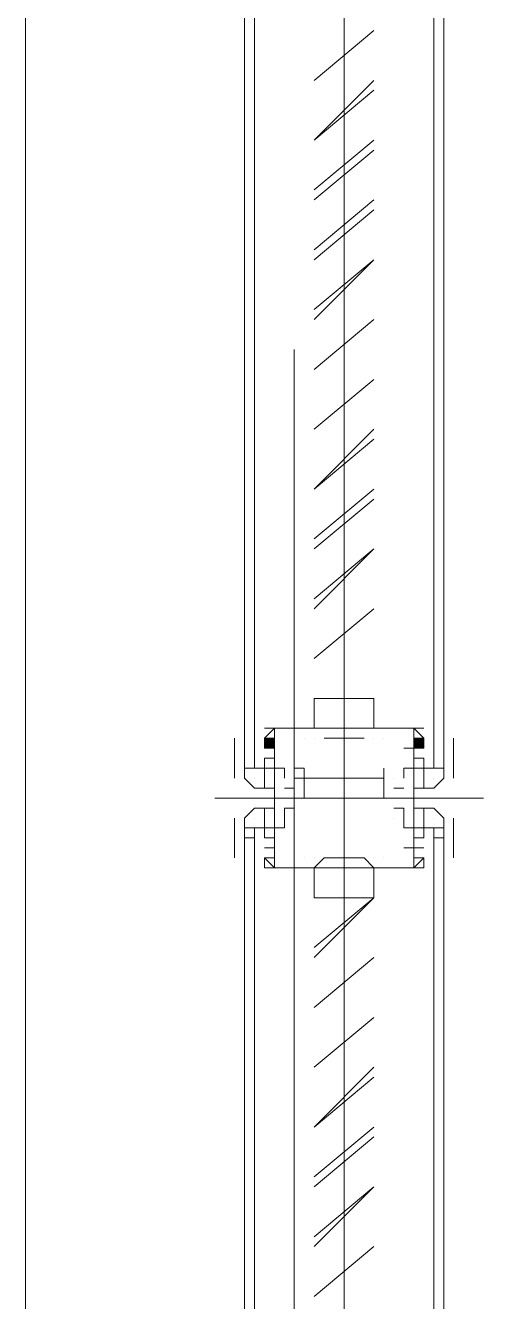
# Model space of a CAD drawing. Header units: millimetres. Extents: x 182 to 575, y -105 to 95.
# Drawn here: x 293.204 to 293.423, y 72.49 to 73.099 of the extents above; entities that cross this region are included whole.
import ezdxf

# ---------------------------------------------------------------- set-up
doc = ezdxf.new("R2010")
doc.units = ezdxf.units.MM
doc.header["$MEASUREMENT"] = 0
doc.layers.add('PDF_Geometry', color=7, linetype='Continuous')
doc.layers.add('PDF_Solid Fills', color=7, linetype='Continuous')

msp = doc.modelspace()

# ---------------------------------------------------------------- hatches: boundary and pattern name
at = {"layer": 'PDF_Solid Fills', "true_color": 0xdddddd, "transparency": 33554559}
for points in [[(293.3183, 72.75386), (293.32306, 72.75386), (293.32306, 72.75863), (293.3183, 72.75863)], [(293.38973, 72.75386), (293.39449, 72.75386), (293.39449, 72.75863), (293.38973, 72.75863)]]:
    msp.add_hatch(color=254, dxfattribs=at).paths.add_polyline_path(points)
h = msp.add_hatch(color=254, dxfattribs=at)
h.paths.add_polyline_path([(293.32306, 72.75386), (293.32306, 72.75863), (293.32306, 72.75386)], flags=0)
h.paths.add_polyline_path([(293.32306, 72.75386), (293.32306, 72.75863), (293.32306, 72.75386)], flags=0)
h.paths.add_polyline_path([(293.32306, 72.75386), (293.32306, 72.75863), (293.32306, 72.75386)], flags=0)
h = msp.add_hatch(color=254, dxfattribs=at)
h.paths.add_polyline_path([(293.38973, 72.75386), (293.38973, 72.75386), (293.38973, 72.75386)], flags=0)
h.paths.add_polyline_path([(293.38973, 72.75386), (293.38973, 72.75386), (293.38973, 72.75386)], flags=0)
h.paths.add_polyline_path([(293.38973, 72.75386), (293.38973, 72.75863), (293.38973, 72.75386)], flags=0)
h.paths.add_polyline_path([(293.38973, 72.75386), (293.38973, 72.75386), (293.38973, 72.75386)], flags=0)
h.paths.add_polyline_path([(293.38973, 72.75386), (293.38973, 72.75386), (293.38973, 72.75386)], flags=0)

# ---------------------------------------------------------------- linework, layer by layer
at = {"layer": 'PDF_Geometry', "lineweight": 13}
for points in [[(293.20401, 73.35862), (293.20401, 69.70625)], [(293.33258, 71.94434), (293.33258, 72.94434)], [(293.35639, 72.65863), (293.35639, 72.77767)], [(293.29449, 72.73005), (293.42306, 72.73005)]]:
    msp.add_lwpolyline(points, dxfattribs=at)
for points in [[(293.30877, 73.32529), (293.31354, 73.32529), (293.31354, 72.74434), (293.30877, 72.74434)], [(293.40401, 73.32529), (293.39925, 73.32529), (293.39925, 72.74434), (293.40401, 72.74434)], [(293.30877, 72.12529), (293.31354, 72.12529), (293.31354, 72.71101), (293.30877, 72.71101)], [(293.40401, 72.12529), (293.39925, 72.12529), (293.39925, 72.71101), (293.40401, 72.71101)]]:
    msp.add_lwpolyline(points, close=True, dxfattribs=at)
at = {"layer": 'PDF_Geometry', "lineweight": 20}
for points in [[(293.35639, 73.29672), (293.35639, 70.93005)], [(293.37068, 73.07291), (293.34211, 73.04434), (293.37068, 73.06815)], [(293.34211, 73.02053), (293.37068, 73.04434)], [(293.34211, 73.01577), (293.37068, 73.03958)], [(293.34211, 72.99196), (293.37068, 73.01577)], [(293.34211, 72.9872), (293.37068, 73.01101)], [(293.34211, 72.95863), (293.37068, 72.9872), (293.34211, 72.96339)], [(293.37068, 72.90624), (293.34211, 72.87767), (293.37068, 72.90148)], [(293.34211, 72.85386), (293.37068, 72.87767)], [(293.34211, 72.8491), (293.37068, 72.87291)], [(293.34211, 72.82053), (293.37068, 72.8491), (293.34211, 72.82529)], [(293.34211, 72.76339), (293.34211, 72.76339)], [(293.37068, 72.76339), (293.37068, 72.76339)], [(293.31354, 72.75863), (293.31354, 72.75863)], [(293.32306, 72.75863), (293.32306, 72.7491), (293.32306, 72.75386), (293.32306, 72.75863), (293.3183, 72.75863)], [(293.32306, 72.75386), (293.3183, 72.75386)], [(293.38973, 72.75863), (293.38973, 72.7491), (293.38973, 72.75386), (293.38496, 72.75386), (293.38973, 72.75386), (293.38973, 72.75863), (293.39449, 72.75863)], [(293.38973, 72.75386), (293.39449, 72.75386)], [(293.3183, 72.74434), (293.3183, 72.74434)], [(293.3183, 72.70624), (293.32306, 72.70624), (293.3183, 72.70624)], [(293.3183, 72.70624), (293.3183, 72.70624)], [(293.32306, 72.70624), (293.32306, 72.70624)], [(293.39449, 72.70624), (293.38973, 72.70624), (293.39449, 72.70624)], [(293.38973, 72.70624), (293.38973, 72.70624)], [(293.39449, 72.70624), (293.39449, 72.70624)], [(293.31354, 72.70148), (293.31354, 72.70148)], [(293.34211, 72.69672), (293.34211, 72.69672)], [(293.34211, 72.65386), (293.37068, 72.68244), (293.34211, 72.65863)], [(293.37068, 72.60148), (293.34211, 72.57291), (293.37068, 72.59672)], [(293.34211, 72.5491), (293.37068, 72.57291)], [(293.34211, 72.54434), (293.37068, 72.56815)], [(293.34211, 72.51577), (293.37068, 72.54434), (293.34211, 72.52053)]]:
    msp.add_lwpolyline(points, dxfattribs=at)
for points in [[(293.37068, 73.09672), (293.34211, 73.07291)], [(293.37068, 72.95863), (293.34211, 72.93481)], [(293.37068, 72.93005), (293.34211, 72.90624)], [(293.37068, 72.82053), (293.34211, 72.79672)], [(293.37068, 72.76339), (293.37068, 72.77767), (293.34211, 72.77767), (293.34211, 72.76339)], [(293.3183, 72.75386), (293.3183, 72.75863), (293.3183, 72.75386), (293.3183, 72.75863), (293.3183, 72.75386), (293.3183, 72.75863)], [(293.32306, 72.75386), (293.32306, 72.75863), (293.32306, 72.75386), (293.32306, 72.75863)], [(293.38973, 72.75386), (293.38973, 72.75863), (293.38973, 72.75386), (293.38973, 72.75863)], [(293.39449, 72.75386), (293.39449, 72.75863), (293.39449, 72.75386), (293.39449, 72.75863), (293.39449, 72.75386), (293.39449, 72.75863)], [(293.32306, 72.71101), (293.32306, 72.70624), (293.32306, 72.70148)], [(293.38973, 72.71101), (293.38973, 72.70624), (293.38496, 72.70624), (293.38973, 72.70624), (293.38973, 72.70148)], [(293.37068, 72.69672), (293.37068, 72.68244), (293.34211, 72.68244), (293.34211, 72.69672)], [(293.37068, 72.65386), (293.34211, 72.63005)], [(293.37068, 72.62529), (293.34211, 72.60148)], [(293.37068, 72.51577), (293.34211, 72.49196)]]:
    msp.add_lwpolyline(points, close=True, dxfattribs=at)
at = {"layer": 'PDF_Geometry', "color": 8, "lineweight": 13, "true_color": 0x808080}
for points in [[(293.33734, 72.76339), (293.3183, 72.76339), (293.32306, 72.76339), (293.33734, 72.76339), (293.34211, 72.76339), (293.34687, 72.76339), (293.34211, 72.76339), (293.34687, 72.76339), (293.35639, 72.76339), (293.36592, 72.76339)], [(293.32306, 72.75863), (293.32306, 72.76339), (293.32306, 72.75863)], [(293.33734, 72.76339), (293.33734, 72.76339)], [(293.33734, 72.76339), (293.33734, 72.76339)], [(293.33734, 72.76339), (293.33734, 72.76339)], [(293.33734, 72.76339), (293.33734, 72.76339)], [(293.33734, 72.76339), (293.33734, 72.76339)], [(293.34211, 72.76339), (293.34211, 72.76339)], [(293.34211, 72.76339), (293.34211, 72.76339)], [(293.34211, 72.76339), (293.34211, 72.76339)], [(293.36592, 72.75863), (293.35639, 72.75863), (293.35639, 72.76339), (293.35639, 72.75863), (293.35639, 72.76339), (293.35639, 72.75863), (293.34687, 72.75863)], [(293.37544, 72.76339), (293.38973, 72.76339), (293.39449, 72.76339), (293.37068, 72.76339), (293.36592, 72.76339), (293.37068, 72.76339), (293.36592, 72.76339), (293.37068, 72.76339)], [(293.37068, 72.76339), (293.37068, 72.76339)], [(293.37068, 72.76339), (293.37068, 72.76339)], [(293.37068, 72.76339), (293.37068, 72.76339)], [(293.37068, 72.76339), (293.37068, 72.76339)], [(293.37068, 72.76339), (293.37068, 72.76339)], [(293.37544, 72.76339), (293.37544, 72.76339)], [(293.37544, 72.76339), (293.37544, 72.76339)], [(293.37544, 72.76339), (293.37544, 72.76339)], [(293.38973, 72.75863), (293.38973, 72.76339), (293.38973, 72.75863)], [(293.30401, 72.73958), (293.30401, 72.75863)], [(293.30877, 72.75863), (293.30877, 72.74434), (293.31354, 72.74434), (293.31354, 72.75863)], [(293.31354, 72.75863), (293.31354, 72.75863)], [(293.31354, 72.75386), (293.31354, 72.75386)], [(293.32306, 72.75863), (293.32306, 72.75863)], [(293.32306, 72.75386), (293.32306, 72.75386)], [(293.33734, 72.75863), (293.33734, 72.75863)], [(293.34211, 72.75863), (293.34211, 72.75863)], [(293.37068, 72.75863), (293.37068, 72.75863)], [(293.37544, 72.75863), (293.37544, 72.75863)], [(293.39449, 72.75863), (293.39449, 72.75863)], [(293.40401, 72.75863), (293.40401, 72.74434), (293.39925, 72.74434), (293.39925, 72.75863)], [(293.39925, 72.75386), (293.39925, 72.75386)], [(293.40877, 72.73958), (293.40877, 72.75863)], [(293.31354, 72.7491), (293.31354, 72.74434), (293.3183, 72.74434), (293.3183, 72.7491), (293.32306, 72.7491), (293.32306, 72.74434), (293.3183, 72.74434), (293.3183, 72.73482), (293.32306, 72.73482), (293.31354, 72.73482), (293.30877, 72.73958), (293.30877, 72.74434), (293.3183, 72.74434), (293.3183, 72.73482), (293.31354, 72.73482)], [(293.39449, 72.7491), (293.39449, 72.74434), (293.39449, 72.7491), (293.38973, 72.7491), (293.38973, 72.74434), (293.39449, 72.74434), (293.39449, 72.73482), (293.38973, 72.73482), (293.39925, 72.73482), (293.40401, 72.73958), (293.40401, 72.74434), (293.39449, 72.74434), (293.39449, 72.73482), (293.39925, 72.73482)], [(293.31354, 72.73958), (293.31354, 72.73958)], [(293.32782, 72.73482), (293.33258, 72.73482)], [(293.33258, 72.73958), (293.33258, 72.73958)], [(293.3802, 72.73958), (293.3802, 72.73958)], [(293.3802, 72.73958), (293.3802, 72.73958)], [(293.38496, 72.73482), (293.3802, 72.73482)], [(293.39925, 72.73958), (293.39925, 72.73958)], [(293.31354, 72.71101), (293.31354, 72.71577), (293.3183, 72.71577), (293.3183, 72.71101), (293.32306, 72.71101), (293.32306, 72.71577), (293.3183, 72.71577), (293.3183, 72.72529), (293.32306, 72.72529), (293.31354, 72.72529), (293.30877, 72.72053), (293.30877, 72.71577), (293.3183, 72.71577), (293.3183, 72.72529), (293.31354, 72.72529)], [(293.32782, 72.72053), (293.32782, 72.71577), (293.32306, 72.71577), (293.32782, 72.71577), (293.32782, 72.72529), (293.33258, 72.72529)], [(293.38496, 72.72053), (293.38496, 72.71577), (293.38973, 72.71577), (293.38496, 72.71577), (293.38496, 72.72529), (293.3802, 72.72529)], [(293.39449, 72.71101), (293.39449, 72.71577), (293.39449, 72.71101), (293.38973, 72.71101), (293.38973, 72.71577), (293.39449, 72.71577), (293.39449, 72.72529), (293.38973, 72.72529), (293.39925, 72.72529), (293.40401, 72.72053), (293.40401, 72.71577), (293.39449, 72.71577), (293.39449, 72.72529), (293.39925, 72.72529)], [(293.30401, 72.72053), (293.30401, 72.70148)], [(293.31354, 72.72053), (293.31354, 72.72053)], [(293.32782, 72.72053), (293.32782, 72.72053)], [(293.33258, 72.72053), (293.33258, 72.72053)], [(293.3802, 72.72053), (293.3802, 72.72053)], [(293.3802, 72.72053), (293.3802, 72.72053)], [(293.39925, 72.72053), (293.39925, 72.72053)], [(293.40877, 72.72053), (293.40877, 72.70148)], [(293.30877, 72.70148), (293.30877, 72.71577), (293.31354, 72.71577), (293.31354, 72.70148)], [(293.3183, 72.71577), (293.3183, 72.71577)], [(293.40401, 72.70148), (293.40401, 72.71577), (293.39925, 72.71577), (293.39925, 72.70148)], [(293.31354, 72.70624), (293.31354, 72.70624)], [(293.32306, 72.70624), (293.32306, 72.69672), (293.32306, 72.70624)], [(293.38973, 72.70624), (293.38973, 72.69672), (293.38973, 72.70624)], [(293.39925, 72.70624), (293.39925, 72.70624)], [(293.31354, 72.70148), (293.31354, 72.70148)], [(293.34687, 72.69672), (293.35639, 72.69672), (293.36592, 72.69672), (293.37068, 72.69672), (293.36592, 72.69672), (293.37068, 72.69672), (293.36592, 72.70148), (293.35639, 72.70148), (293.35639, 72.69672), (293.35639, 72.70148), (293.35639, 72.69672), (293.35639, 72.70148), (293.34687, 72.70148), (293.34211, 72.69672), (293.33734, 72.69672), (293.32306, 72.69672), (293.32306, 72.70148), (293.3183, 72.70148), (293.3183, 72.69672), (293.33734, 72.69672)], [(293.33734, 72.70148), (293.33734, 72.70148)], [(293.34211, 72.70148), (293.34211, 72.70148)], [(293.37068, 72.70148), (293.37068, 72.70148)], [(293.37544, 72.69672), (293.38973, 72.69672), (293.38973, 72.70148), (293.39449, 72.70148), (293.39449, 72.69672), (293.37068, 72.69672)], [(293.37544, 72.70148), (293.37544, 72.70148)], [(293.39449, 72.70148), (293.39449, 72.70148)], [(293.33734, 72.69672), (293.33734, 72.69672)], [(293.33734, 72.69672), (293.33734, 72.69672)], [(293.33734, 72.69672), (293.33734, 72.69672)], [(293.33734, 72.69672), (293.33734, 72.69672)], [(293.33734, 72.69672), (293.33734, 72.69672)], [(293.34211, 72.69672), (293.34211, 72.69672)], [(293.34211, 72.69672), (293.34211, 72.69672)], [(293.34211, 72.69672), (293.34211, 72.69672)], [(293.34687, 72.69672), (293.34687, 72.69672)], [(293.36592, 72.69672), (293.36592, 72.69672)], [(293.37068, 72.69672), (293.37068, 72.69672)], [(293.37068, 72.69672), (293.37068, 72.69672)], [(293.37068, 72.69672), (293.37068, 72.69672)], [(293.37068, 72.69672), (293.37068, 72.69672)], [(293.37068, 72.69672), (293.37068, 72.69672)], [(293.37544, 72.69672), (293.37544, 72.69672)], [(293.37544, 72.69672), (293.37544, 72.69672)], [(293.37544, 72.69672), (293.37544, 72.69672)]]:
    msp.add_lwpolyline(points, dxfattribs=at)
for points in [[(293.3183, 72.75863), (293.32306, 72.76339)], [(293.38973, 72.76339), (293.39449, 72.75863)], [(293.32306, 72.75386), (293.32306, 72.7491)], [(293.38973, 72.75386), (293.38973, 72.7491)], [(293.35639, 72.73958), (293.33734, 72.73958), (293.33734, 72.73005), (293.32306, 72.73005), (293.32306, 72.71577), (293.32782, 72.71577), (293.32306, 72.71577), (293.32306, 72.74434), (293.32782, 72.74434), (293.32306, 72.74434), (293.32306, 72.73005), (293.33734, 72.73005), (293.33734, 72.73958), (293.33258, 72.73958), (293.33258, 72.74434), (293.33734, 72.74434), (293.33734, 72.73958)], [(293.32306, 72.74434), (293.32782, 72.74434), (293.32782, 72.73958), (293.32782, 72.74434)], [(293.35639, 72.73958), (293.37544, 72.73958), (293.37544, 72.74434), (293.37544, 72.73958), (293.37544, 72.73005), (293.38973, 72.73005), (293.38973, 72.74434), (293.38496, 72.74434), (293.38973, 72.74434), (293.38973, 72.71577), (293.38496, 72.71577), (293.38973, 72.71577), (293.38973, 72.73005), (293.37544, 72.73005), (293.37544, 72.73958)], [(293.38973, 72.74434), (293.38496, 72.74434), (293.38496, 72.73958), (293.38496, 72.74434)], [(293.32306, 72.70624), (293.32306, 72.71101)], [(293.38973, 72.70624), (293.38973, 72.71101)], [(293.32306, 72.69672), (293.3183, 72.70148)], [(293.39449, 72.70148), (293.38973, 72.69672)], [(293.34211, 72.69672), (293.34687, 72.69672)]]:
    msp.add_lwpolyline(points, close=True, dxfattribs=at)
at = {"layer": 'PDF_Geometry', "color": 254, "lineweight": 13, "true_color": 0xdddddd}
for points in [[(293.3183, 72.75386), (293.3183, 72.75863), (293.3183, 72.75386)], [(293.3183, 72.75386), (293.3183, 72.75863), (293.3183, 72.75386)], [(293.3183, 72.75386), (293.3183, 72.75386), (293.3183, 72.75386)], [(293.3183, 72.75386), (293.3183, 72.75386), (293.3183, 72.75386)], [(293.3183, 72.75386), (293.3183, 72.75386), (293.3183, 72.75386)], [(293.3183, 72.75386), (293.3183, 72.75386), (293.3183, 72.75386)], [(293.3183, 72.75386), (293.3183, 72.75386), (293.3183, 72.75386)], [(293.3183, 72.75386), (293.3183, 72.75386), (293.3183, 72.75386)], [(293.3183, 72.75386), (293.3183, 72.75386), (293.3183, 72.75386)], [(293.3183, 72.75386), (293.3183, 72.75386), (293.3183, 72.75386)], [(293.3183, 72.75386), (293.3183, 72.75386), (293.3183, 72.75386)], [(293.3183, 72.75386), (293.3183, 72.75386), (293.3183, 72.75386)], [(293.3183, 72.75386), (293.3183, 72.75386), (293.3183, 72.75386)], [(293.3183, 72.75386), (293.3183, 72.75386), (293.3183, 72.75386)], [(293.3183, 72.75386), (293.3183, 72.75386), (293.3183, 72.75386)], [(293.3183, 72.75386), (293.3183, 72.75386), (293.3183, 72.75386)], [(293.3183, 72.75386), (293.3183, 72.75386), (293.3183, 72.75386)], [(293.3183, 72.75386), (293.3183, 72.75386), (293.3183, 72.75386)], [(293.32306, 72.75863), (293.32306, 72.75863), (293.32306, 72.75863)], [(293.32306, 72.75863), (293.32306, 72.75863), (293.32306, 72.75863)], [(293.32306, 72.75863), (293.32306, 72.75863), (293.32306, 72.75863)], [(293.32306, 72.75863), (293.32306, 72.75863), (293.32306, 72.75863)], [(293.32306, 72.75863), (293.32306, 72.75863), (293.32306, 72.75863)], [(293.32306, 72.75863), (293.32306, 72.75863), (293.32306, 72.75863)], [(293.32306, 72.75863), (293.32306, 72.75863), (293.32306, 72.75863)], [(293.32306, 72.75863), (293.32306, 72.75863), (293.32306, 72.75863)], [(293.32306, 72.75863), (293.32306, 72.75863), (293.32306, 72.75863)], [(293.32306, 72.75386), (293.32306, 72.75386), (293.32306, 72.75386)], [(293.32306, 72.75386), (293.32306, 72.75386), (293.32306, 72.75386)], [(293.32306, 72.75386), (293.32306, 72.75386), (293.32306, 72.75386)], [(293.32306, 72.75386), (293.32306, 72.75386), (293.32306, 72.75386)], [(293.32306, 72.75386), (293.32306, 72.75386), (293.32306, 72.75386)], [(293.32306, 72.75386), (293.32306, 72.75386), (293.32306, 72.75386)], [(293.32306, 72.75386), (293.32306, 72.75386), (293.32306, 72.75386)], [(293.32306, 72.75386), (293.32306, 72.75386), (293.32306, 72.75386)], [(293.32306, 72.75386), (293.32306, 72.75386), (293.32306, 72.75386)], [(293.32306, 72.75386), (293.32306, 72.75386), (293.32306, 72.75386)], [(293.32306, 72.75386), (293.32306, 72.75386), (293.32306, 72.75386)], [(293.32306, 72.75386), (293.32306, 72.75386), (293.32306, 72.75386)], [(293.32306, 72.75386), (293.32306, 72.75386), (293.32306, 72.75386)], [(293.32306, 72.75386), (293.32306, 72.75386), (293.32306, 72.75386)], [(293.32306, 72.75386), (293.32306, 72.75386), (293.32306, 72.75386)], [(293.32306, 72.75386), (293.32306, 72.75386), (293.32306, 72.75386)], [(293.32306, 72.75386), (293.32306, 72.75386), (293.32306, 72.75386)], [(293.32306, 72.75386), (293.32306, 72.75386), (293.32306, 72.75386)], [(293.32306, 72.75386), (293.32306, 72.75386), (293.32306, 72.75386)], [(293.32306, 72.75386), (293.32306, 72.75386), (293.32306, 72.75386)], [(293.32306, 72.75386), (293.32306, 72.75386), (293.32306, 72.75386)], [(293.32306, 72.75386), (293.32306, 72.75386), (293.32306, 72.75386)], [(293.32306, 72.75386), (293.32306, 72.75386), (293.32306, 72.75386)], [(293.32306, 72.75386), (293.32306, 72.75386), (293.32306, 72.75386)], [(293.32306, 72.75386), (293.32306, 72.75386), (293.32306, 72.75386)], [(293.32306, 72.75386), (293.32306, 72.75386), (293.32306, 72.75386)], [(293.32306, 72.75386), (293.32306, 72.75386), (293.32306, 72.75386)], [(293.32306, 72.75386), (293.32306, 72.75386), (293.32306, 72.75386)], [(293.32306, 72.75386), (293.32306, 72.75386), (293.32306, 72.75386)], [(293.32306, 72.75386), (293.32306, 72.75386), (293.32306, 72.75386)], [(293.32306, 72.75386), (293.32306, 72.75386), (293.32306, 72.75386)], [(293.32306, 72.75386), (293.32306, 72.75386), (293.32306, 72.75386)], [(293.38973, 72.75386), (293.38496, 72.75386), (293.38973, 72.75386)], [(293.38973, 72.75863), (293.38973, 72.75863), (293.38973, 72.75863)], [(293.38973, 72.75863), (293.38973, 72.75863), (293.38973, 72.75863)], [(293.38973, 72.75863), (293.38973, 72.75863), (293.38973, 72.75863)], [(293.38973, 72.75863), (293.38973, 72.75863), (293.38973, 72.75863)], [(293.38973, 72.75863), (293.38973, 72.75863), (293.38973, 72.75863)], [(293.38973, 72.75863), (293.38973, 72.75863), (293.38973, 72.75863)], [(293.38973, 72.75863), (293.38973, 72.75863), (293.38973, 72.75863)], [(293.38973, 72.75863), (293.38973, 72.75863), (293.38973, 72.75863)], [(293.38973, 72.75863), (293.38973, 72.75863), (293.38973, 72.75863)], [(293.38973, 72.75863), (293.38973, 72.75863), (293.38973, 72.75863)], [(293.38973, 72.75863), (293.38973, 72.75863), (293.38973, 72.75863)], [(293.38973, 72.75386), (293.38973, 72.75863), (293.38973, 72.75386)], [(293.38973, 72.75386), (293.38973, 72.75863), (293.38973, 72.75386)], [(293.38973, 72.75386), (293.38973, 72.75386), (293.38973, 72.75386)], [(293.38973, 72.75386), (293.38973, 72.75386), (293.38973, 72.75386)], [(293.38973, 72.75386), (293.38973, 72.75386), (293.38973, 72.75386)], [(293.38973, 72.75386), (293.38973, 72.75386), (293.38973, 72.75386)], [(293.38973, 72.75386), (293.38973, 72.75386), (293.38973, 72.75386)], [(293.38973, 72.75386), (293.38973, 72.75386), (293.38973, 72.75386)], [(293.38973, 72.75386), (293.38973, 72.75386), (293.38973, 72.75386)], [(293.38973, 72.75386), (293.38973, 72.75386), (293.38973, 72.75386)], [(293.38973, 72.75386), (293.38973, 72.75386), (293.38973, 72.75386)], [(293.38973, 72.75386), (293.38973, 72.75386), (293.38973, 72.75386)], [(293.38973, 72.75386), (293.38973, 72.75386), (293.38973, 72.75386)], [(293.38973, 72.75386), (293.38973, 72.75386), (293.38973, 72.75386)], [(293.38973, 72.75386), (293.38973, 72.75386), (293.38973, 72.75386)], [(293.38973, 72.75386), (293.38973, 72.75386), (293.38973, 72.75386)], [(293.38973, 72.75386), (293.38973, 72.75386), (293.38973, 72.75386)], [(293.38973, 72.75386), (293.38973, 72.75386), (293.38973, 72.75386)], [(293.38973, 72.75386), (293.38973, 72.75386), (293.38973, 72.75386)], [(293.38973, 72.75386), (293.38973, 72.75386), (293.38973, 72.75386)], [(293.38973, 72.75386), (293.38973, 72.75386), (293.38973, 72.75386)], [(293.39449, 72.75386), (293.39449, 72.75863), (293.39449, 72.75386)], [(293.39449, 72.75386), (293.39449, 72.75863), (293.39449, 72.75386)], [(293.39449, 72.75386), (293.39449, 72.75386), (293.39449, 72.75386)], [(293.39449, 72.75386), (293.39449, 72.75386), (293.39449, 72.75386)], [(293.39449, 72.75386), (293.39449, 72.75386), (293.39449, 72.75386)], [(293.39449, 72.75386), (293.39449, 72.75386), (293.39449, 72.75386)], [(293.39449, 72.75386), (293.39449, 72.75386), (293.39449, 72.75386)], [(293.39449, 72.75386), (293.39449, 72.75386), (293.39449, 72.75386)], [(293.39449, 72.75386), (293.39449, 72.75386), (293.39449, 72.75386)], [(293.39449, 72.75386), (293.39449, 72.75386), (293.39449, 72.75386)], [(293.39449, 72.75386), (293.39449, 72.75386), (293.39449, 72.75386)], [(293.39449, 72.75386), (293.39449, 72.75386), (293.39449, 72.75386)], [(293.39449, 72.75386), (293.39449, 72.75386), (293.39449, 72.75386)], [(293.39449, 72.75386), (293.39449, 72.75386), (293.39449, 72.75386)], [(293.39449, 72.75386), (293.39449, 72.75386), (293.39449, 72.75386)], [(293.39449, 72.75386), (293.39449, 72.75386), (293.39449, 72.75386)], [(293.32306, 72.7491), (293.32306, 72.7491), (293.32306, 72.7491)], [(293.32306, 72.7491), (293.32306, 72.7491), (293.32306, 72.7491)], [(293.32306, 72.7491), (293.32306, 72.7491), (293.32306, 72.7491)], [(293.38973, 72.7491), (293.38973, 72.7491), (293.38973, 72.7491)], [(293.38973, 72.7491), (293.38973, 72.7491), (293.38973, 72.7491)], [(293.38973, 72.7491), (293.38973, 72.7491), (293.38973, 72.7491)], [(293.32306, 72.71101), (293.32306, 72.71101), (293.32306, 72.71101)], [(293.32306, 72.71101), (293.32306, 72.71101), (293.32306, 72.71101)], [(293.32306, 72.71101), (293.32306, 72.71101), (293.32306, 72.71101)], [(293.32306, 72.71101), (293.32306, 72.71101), (293.32306, 72.71101)], [(293.32306, 72.71101), (293.32306, 72.71101), (293.32306, 72.71101)], [(293.32306, 72.71101), (293.32306, 72.71101), (293.32306, 72.71101)], [(293.32306, 72.71101), (293.32306, 72.71101), (293.32306, 72.71101)], [(293.38973, 72.71101), (293.38973, 72.71101), (293.38973, 72.71101)], [(293.38973, 72.71101), (293.38973, 72.71101), (293.38973, 72.71101)], [(293.38973, 72.71101), (293.38973, 72.71101), (293.38973, 72.71101)], [(293.38973, 72.71101), (293.38973, 72.71101), (293.38973, 72.71101)], [(293.38973, 72.71101), (293.38973, 72.71101), (293.38973, 72.71101)], [(293.38973, 72.71101), (293.38973, 72.71101), (293.38973, 72.71101)], [(293.38973, 72.71101), (293.38973, 72.71101), (293.38973, 72.71101)], [(293.3183, 72.70624), (293.3183, 72.70624), (293.3183, 72.70624)], [(293.3183, 72.70624), (293.3183, 72.70624), (293.3183, 72.70624)], [(293.3183, 72.70624), (293.3183, 72.70624), (293.3183, 72.70624)], [(293.3183, 72.70624), (293.3183, 72.70624), (293.3183, 72.70624)], [(293.3183, 72.70624), (293.3183, 72.70624), (293.3183, 72.70624)], [(293.3183, 72.70624), (293.3183, 72.70624), (293.3183, 72.70624)], [(293.3183, 72.70624), (293.3183, 72.70624), (293.3183, 72.70624)], [(293.3183, 72.70624), (293.3183, 72.70624), (293.3183, 72.70624)], [(293.3183, 72.70624), (293.3183, 72.70624), (293.3183, 72.70624)], [(293.3183, 72.70624), (293.3183, 72.70624), (293.3183, 72.70624)], [(293.3183, 72.70624), (293.3183, 72.70624), (293.3183, 72.70624)], [(293.3183, 72.70624), (293.3183, 72.70624), (293.3183, 72.70624)], [(293.3183, 72.70624), (293.3183, 72.70624), (293.3183, 72.70624)], [(293.3183, 72.70624), (293.3183, 72.70624), (293.3183, 72.70624)], [(293.3183, 72.70624), (293.3183, 72.70624), (293.3183, 72.70624)], [(293.3183, 72.70624), (293.3183, 72.70624), (293.3183, 72.70624)], [(293.3183, 72.70624), (293.3183, 72.70624), (293.3183, 72.70624)], [(293.3183, 72.70624), (293.3183, 72.70624), (293.3183, 72.70624)], [(293.3183, 72.70624), (293.3183, 72.70624), (293.3183, 72.70624)], [(293.3183, 72.70624), (293.3183, 72.70624), (293.3183, 72.70624)], [(293.3183, 72.70624), (293.3183, 72.70624), (293.3183, 72.70624)], [(293.3183, 72.70624), (293.3183, 72.70624), (293.3183, 72.70624)], [(293.3183, 72.70624), (293.3183, 72.70624), (293.3183, 72.70624)], [(293.3183, 72.70624), (293.3183, 72.70624), (293.3183, 72.70624)], [(293.3183, 72.70624), (293.3183, 72.70624), (293.3183, 72.70624)], [(293.3183, 72.70624), (293.3183, 72.70624), (293.3183, 72.70624)], [(293.32306, 72.70624), (293.32306, 72.70624), (293.32306, 72.70624)], [(293.32306, 72.70624), (293.32306, 72.70624), (293.32306, 72.70624)], [(293.32306, 72.70624), (293.32306, 72.70624), (293.32306, 72.70624)], [(293.32306, 72.70624), (293.32306, 72.70624), (293.32306, 72.70624)], [(293.32306, 72.70624), (293.32306, 72.70624), (293.32306, 72.70624)], [(293.32306, 72.70624), (293.32306, 72.70624), (293.32306, 72.70624)], [(293.32306, 72.70624), (293.32306, 72.70624), (293.32306, 72.70624)], [(293.32306, 72.70624), (293.32306, 72.70624), (293.32306, 72.70624)], [(293.32306, 72.70624), (293.32306, 72.70624), (293.32306, 72.70624)], [(293.32306, 72.70624), (293.32306, 72.70624), (293.32306, 72.70624)], [(293.32306, 72.70624), (293.32306, 72.70624), (293.32306, 72.70624)], [(293.32306, 72.70624), (293.32306, 72.70624), (293.32306, 72.70624)], [(293.32306, 72.70624), (293.32306, 72.70624), (293.32306, 72.70624)], [(293.32306, 72.70624), (293.32306, 72.70624), (293.32306, 72.70624)], [(293.32306, 72.70624), (293.32306, 72.70624), (293.32306, 72.70624)], [(293.32306, 72.70624), (293.32306, 72.70624), (293.32306, 72.70624)], [(293.32306, 72.70624), (293.32306, 72.70624), (293.32306, 72.70624)], [(293.32306, 72.70624), (293.32306, 72.70624), (293.32306, 72.70624)], [(293.32306, 72.70624), (293.32306, 72.70624), (293.32306, 72.70624)], [(293.32306, 72.70624), (293.32306, 72.70624), (293.32306, 72.70624)], [(293.32306, 72.70624), (293.32306, 72.70624), (293.32306, 72.70624)], [(293.32306, 72.70624), (293.32306, 72.70624), (293.32306, 72.70624)], [(293.32306, 72.70624), (293.32306, 72.70624), (293.32306, 72.70624)], [(293.32306, 72.70624), (293.32306, 72.70624), (293.32306, 72.70624)], [(293.32306, 72.70624), (293.32306, 72.70624), (293.32306, 72.70624)], [(293.32306, 72.70624), (293.32306, 72.70624), (293.32306, 72.70624)], [(293.32306, 72.70624), (293.32306, 72.70624), (293.32306, 72.70624)], [(293.32306, 72.70624), (293.32306, 72.70624), (293.32306, 72.70624)], [(293.32306, 72.70624), (293.32306, 72.70624), (293.32306, 72.70624)], [(293.32306, 72.70624), (293.32306, 72.70624), (293.32306, 72.70624)], [(293.32306, 72.70624), (293.32306, 72.70624), (293.32306, 72.70624)], [(293.32306, 72.70624), (293.32306, 72.70624), (293.32306, 72.70624)], [(293.32306, 72.70624), (293.32306, 72.70624), (293.32306, 72.70624)], [(293.32306, 72.70624), (293.32306, 72.70624), (293.32306, 72.70624)], [(293.32306, 72.70624), (293.32306, 72.70624), (293.32306, 72.70624)], [(293.32306, 72.70624), (293.32306, 72.70624), (293.32306, 72.70624)], [(293.38973, 72.70624), (293.38496, 72.70624), (293.38973, 72.70624)], [(293.38973, 72.70624), (293.38973, 72.70624), (293.38973, 72.70624)], [(293.38973, 72.70624), (293.38973, 72.70624), (293.38973, 72.70624)], [(293.38973, 72.70624), (293.38973, 72.70624), (293.38973, 72.70624)], [(293.38973, 72.70624), (293.38973, 72.70624), (293.38973, 72.70624)], [(293.38973, 72.70624), (293.38973, 72.70624), (293.38973, 72.70624)], [(293.38973, 72.70624), (293.38973, 72.70624), (293.38973, 72.70624)], [(293.38973, 72.70624), (293.38973, 72.70624), (293.38973, 72.70624)], [(293.38973, 72.70624), (293.38973, 72.70624), (293.38973, 72.70624)], [(293.38973, 72.70624), (293.38973, 72.70624), (293.38973, 72.70624)], [(293.38973, 72.70624), (293.38973, 72.70624), (293.38973, 72.70624)], [(293.38973, 72.70624), (293.38973, 72.70624), (293.38973, 72.70624)], [(293.38973, 72.70624), (293.38973, 72.70624), (293.38973, 72.70624)], [(293.38973, 72.70624), (293.38973, 72.70624), (293.38973, 72.70624)], [(293.38973, 72.70624), (293.38973, 72.70624), (293.38973, 72.70624)], [(293.38973, 72.70624), (293.38973, 72.70624), (293.38973, 72.70624)], [(293.38973, 72.70624), (293.38973, 72.70624), (293.38973, 72.70624)], [(293.38973, 72.70624), (293.38973, 72.70624), (293.38973, 72.70624)], [(293.38973, 72.70624), (293.38973, 72.70624), (293.38973, 72.70624)], [(293.38973, 72.70624), (293.38973, 72.70624), (293.38973, 72.70624)], [(293.38973, 72.70624), (293.38973, 72.70624), (293.38973, 72.70624)], [(293.38973, 72.70624), (293.38973, 72.70624), (293.38973, 72.70624)], [(293.38973, 72.70624), (293.38973, 72.70624), (293.38973, 72.70624)], [(293.38973, 72.70624), (293.38973, 72.70624), (293.38973, 72.70624)], [(293.38973, 72.70624), (293.38973, 72.70624), (293.38973, 72.70624)], [(293.38973, 72.70624), (293.38973, 72.70624), (293.38973, 72.70624)], [(293.38973, 72.70624), (293.38973, 72.70624), (293.38973, 72.70624)], [(293.38973, 72.70624), (293.38973, 72.70624), (293.38973, 72.70624)], [(293.38973, 72.70624), (293.38973, 72.70624), (293.38973, 72.70624)], [(293.38973, 72.70624), (293.38973, 72.70624), (293.38973, 72.70624)], [(293.39449, 72.70624), (293.39449, 72.70624), (293.39449, 72.70624)], [(293.39449, 72.70624), (293.39449, 72.70624), (293.39449, 72.70624)], [(293.39449, 72.70624), (293.39449, 72.70624), (293.39449, 72.70624)], [(293.39449, 72.70624), (293.39449, 72.70624), (293.39449, 72.70624)], [(293.39449, 72.70624), (293.39449, 72.70624), (293.39449, 72.70624)], [(293.39449, 72.70624), (293.39449, 72.70624), (293.39449, 72.70624)], [(293.39449, 72.70624), (293.39449, 72.70624), (293.39449, 72.70624)], [(293.39449, 72.70624), (293.39449, 72.70624), (293.39449, 72.70624)], [(293.39449, 72.70624), (293.39449, 72.70624), (293.39449, 72.70624)], [(293.39449, 72.70624), (293.39449, 72.70624), (293.39449, 72.70624)], [(293.39449, 72.70624), (293.39449, 72.70624), (293.39449, 72.70624)], [(293.39449, 72.70624), (293.39449, 72.70624), (293.39449, 72.70624)], [(293.39449, 72.70624), (293.39449, 72.70624), (293.39449, 72.70624)], [(293.39449, 72.70624), (293.39449, 72.70624), (293.39449, 72.70624)], [(293.39449, 72.70624), (293.39449, 72.70624), (293.39449, 72.70624)], [(293.39449, 72.70624), (293.39449, 72.70624), (293.39449, 72.70624)], [(293.39449, 72.70624), (293.39449, 72.70624), (293.39449, 72.70624)], [(293.39449, 72.70624), (293.39449, 72.70624), (293.39449, 72.70624)], [(293.39449, 72.70624), (293.39449, 72.70624), (293.39449, 72.70624)], [(293.39449, 72.70624), (293.39449, 72.70624), (293.39449, 72.70624)], [(293.39449, 72.70624), (293.39449, 72.70624), (293.39449, 72.70624)], [(293.39449, 72.70624), (293.39449, 72.70624), (293.39449, 72.70624)], [(293.39449, 72.70624), (293.39449, 72.70624), (293.39449, 72.70624)], [(293.39449, 72.70624), (293.39449, 72.70624), (293.39449, 72.70624)], [(293.32306, 72.70148), (293.32306, 72.70148), (293.32306, 72.70148)], [(293.32306, 72.70148), (293.32306, 72.70148), (293.32306, 72.70148)], [(293.32306, 72.70148), (293.32306, 72.70148), (293.32306, 72.70148)], [(293.32306, 72.70148), (293.32306, 72.70148), (293.32306, 72.70148)], [(293.32306, 72.70148), (293.32306, 72.70148), (293.32306, 72.70148)], [(293.32306, 72.70148), (293.32306, 72.70148), (293.32306, 72.70148)], [(293.32306, 72.70148), (293.32306, 72.70148), (293.32306, 72.70148)], [(293.32306, 72.70148), (293.32306, 72.70148), (293.32306, 72.70148)], [(293.32306, 72.70148), (293.32306, 72.70148), (293.32306, 72.70148)], [(293.38973, 72.70148), (293.38973, 72.70148), (293.38973, 72.70148)], [(293.38973, 72.70148), (293.38973, 72.70148), (293.38973, 72.70148)], [(293.38973, 72.70148), (293.38973, 72.70148), (293.38973, 72.70148)], [(293.38973, 72.70148), (293.38973, 72.70148), (293.38973, 72.70148)], [(293.38973, 72.70148), (293.38973, 72.70148), (293.38973, 72.70148)], [(293.38973, 72.70148), (293.38973, 72.70148), (293.38973, 72.70148)], [(293.38973, 72.70148), (293.38973, 72.70148), (293.38973, 72.70148)], [(293.38973, 72.70148), (293.38973, 72.70148), (293.38973, 72.70148)], [(293.38973, 72.70148), (293.38973, 72.70148), (293.38973, 72.70148)]]:
    msp.add_lwpolyline(points, dxfattribs=at)
at = {"layer": 'PDF_Solid Fills', "color": 254, "true_color": 0xdddddd, "transparency": 33554559}
for points in [[(293.32306, 72.71101), (293.32306, 72.70624), (293.32306, 72.70624)], [(293.32306, 72.70624), (293.32306, 72.70624), (293.32306, 72.71101)], [(293.38973, 72.71101), (293.38973, 72.70624), (293.38973, 72.70624)], [(293.38973, 72.70624), (293.38973, 72.70624), (293.38973, 72.71101)], [(293.3183, 72.70624), (293.32306, 72.70624), (293.32306, 72.70624)], [(293.32306, 72.70624), (293.32306, 72.70624), (293.3183, 72.70624)], [(293.3183, 72.70624), (293.32306, 72.70624), (293.32306, 72.70624)], [(293.32306, 72.70624), (293.32306, 72.70624), (293.3183, 72.70624)], [(293.3183, 72.70624), (293.32306, 72.70624), (293.32306, 72.70624)], [(293.32306, 72.70624), (293.32306, 72.70624), (293.3183, 72.70624)], [(293.32306, 72.70624), (293.32306, 72.70148), (293.32306, 72.70148)], [(293.32306, 72.70148), (293.32306, 72.70148), (293.32306, 72.70624)], [(293.38973, 72.70624), (293.38496, 72.70624), (293.38496, 72.70624)], [(293.38496, 72.70624), (293.38973, 72.70624), (293.38973, 72.70624)], [(293.38973, 72.70624), (293.38973, 72.70624), (293.38496, 72.70624)], [(293.38496, 72.70624), (293.38973, 72.70624), (293.38973, 72.70624)], [(293.38973, 72.70624), (293.39449, 72.70624), (293.39449, 72.70624)], [(293.39449, 72.70624), (293.39449, 72.70624), (293.38973, 72.70624)], [(293.38973, 72.70624), (293.39449, 72.70624), (293.39449, 72.70624)], [(293.39449, 72.70624), (293.39449, 72.70624), (293.38973, 72.70624)], [(293.38973, 72.70624), (293.38973, 72.70148), (293.38973, 72.70148)], [(293.38973, 72.70148), (293.38973, 72.70148), (293.38973, 72.70624)]]:
    msp.add_solid(points, dxfattribs=at)

doc.saveas('drawing.dxf')
